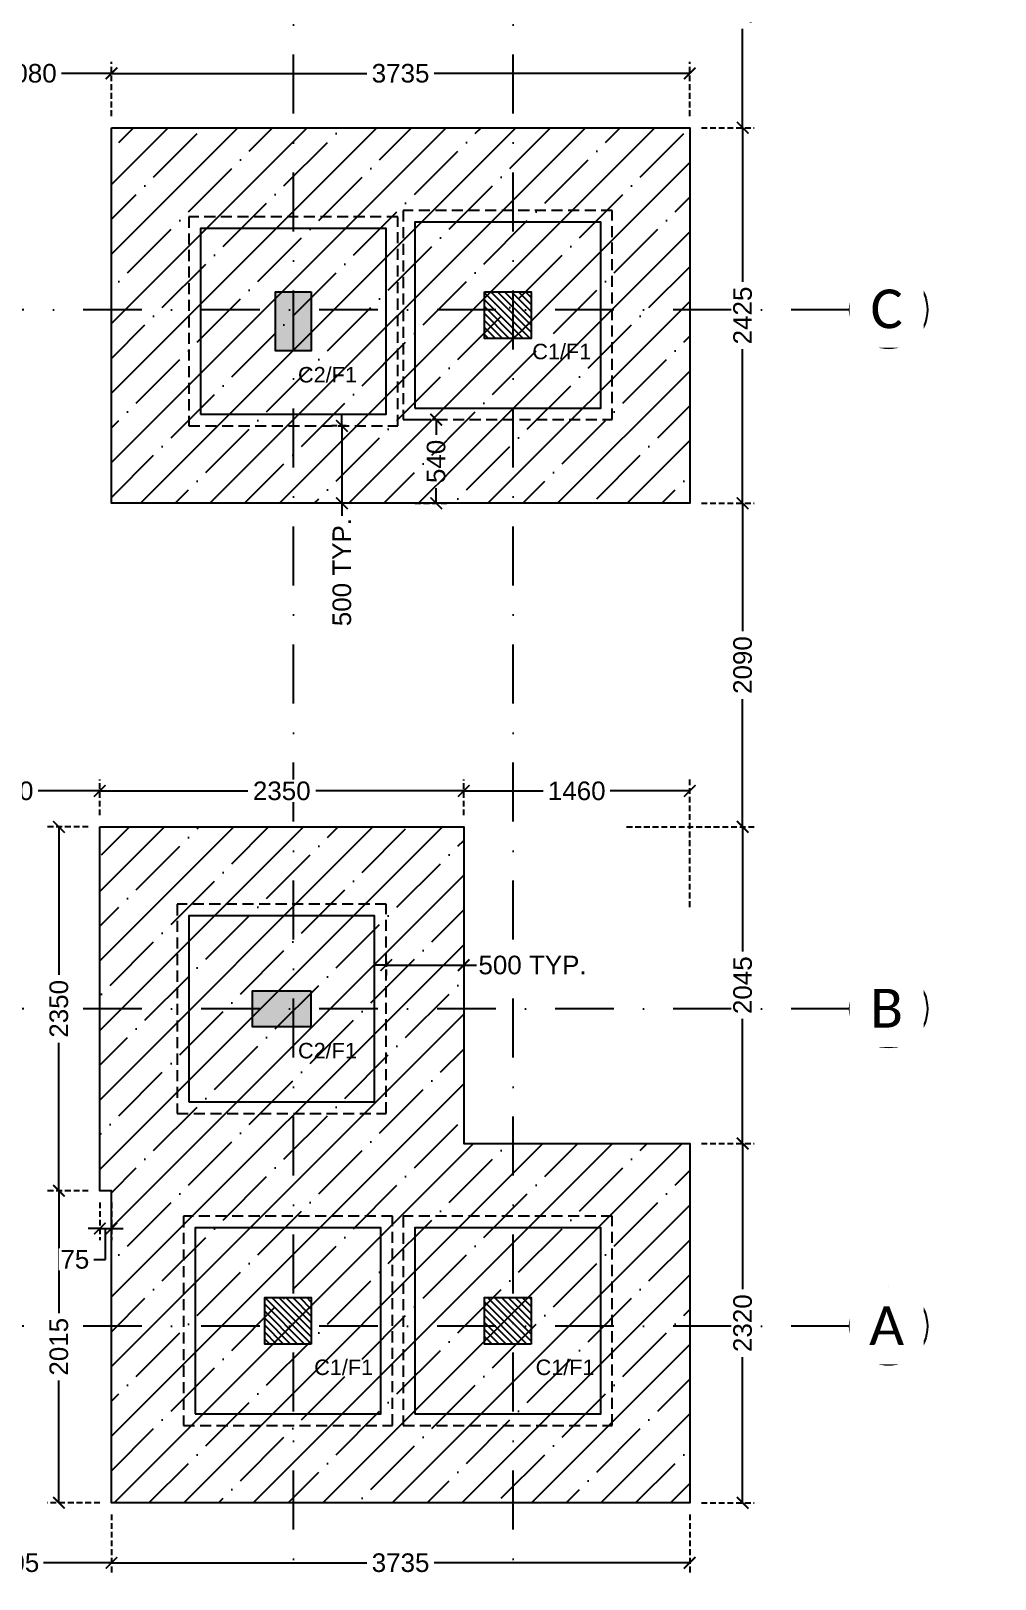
# Model space of a CAD drawing. Header units: millimetres. Extents: x -176651 to 388869, y -18959 to 486614.
# Drawn here: x 266733 to 272959, y 164827 to 174825 of the extents above; entities that cross this region are included whole.
import ezdxf
from ezdxf.xclip import XClip

# ---------------------------------------------------------------- set-up
doc = ezdxf.new("R2010")
doc.units = ezdxf.units.MM
doc.header["$LTSCALE"] = 150
doc.header["$XCLIPFRAME"] = 2
for name, pattern in [('3BHK-W(SB)$0$HIDDEN', [0.375, 0.25, -0.125]), ('DASHDOTX2', [50.8, 25.4, -12.7, 0, -12.7]), ('HIDDEN2', [4.7625, 3.175, -1.5875])]:
    doc.linetypes.add(name, pattern=pattern)
for name, color, linetype in [('ad-Column', 3, 'Continuous'), ('ad-Column Hatch', 125, 'Continuous'), ('ad-Footing line', 2, 'Continuous'), ('ad-Grid', 8, 'DASHDOTX2'), ('ad-PCC line', 8, 'HIDDEN2'), ('ad-RCC', 3, 'Continuous'), ('ad-RCC Hatch', 125, 'Continuous'), ('ad-Road', 2, 'Continuous'), ('ad-Road Hatch', 8, 'Continuous'), ('ad-Text main', 7, 'Continuous'), ('ad-Wall hatch', 8, 'Continuous')]:
    doc.layers.add(name, color=color, linetype=linetype)
for name, color, linetype, true_color in [('ad-External Dimension', 5, 'Continuous', 0x0000ff), ('ad-External Dimensions', 5, 'Continuous', 0x0000ff), ('ad-Footing Excavation', 30, 'Continuous', 0xff7f00), ('ad-Foundation text', 6, 'Continuous', 0xff00ff)]:
    doc.layers.add(name, color=color, linetype=linetype, true_color=true_color)
doc.layers.get('ad-External Dimensions').off()
doc.styles.get("Standard").update_dxf_attribs({"font": 'arial.ttf'})
doc.dimstyles.new('A-75-DIM-INT (Framing)', dxfattribs={"dimscale": 100, "dimtxt": 1.6, "dimasz": 1, "dimexe": 1, "dimexo": 1, "dimgap": 0.5, "dimtad": 0, "dimdec": 0, "dimdsep": 46, "dimtxsty": 'Standard', "dimblk": 'ARCHTICK', "dimcen": 0.025, "dimclrd": 5, "dimclre": 5, "dimclrt": 256, "dimazin": 2, "dimtfac": 1, "dimtdec": 0, "dimtmove": 1, "dimatfit": 0, "dimldrblk": 'ARCHTICK', "dimfxl": 1, "dimfxlon": 1, "dimtfill": 1, "dimtolj": 1, "dimtzin": 0, "dimarcsym": 0})
pattern_1 = [(45, (-985, -16725), (-224.5064, 224.5064), []), (45, (-760.5, -16725), (-224.5064, 224.5064), [396.875, -79.375, 0, -79.375])]

# ---------------------------------------------------------------- blocks, each defined once
blk = doc.blocks.new('A$C4fb60e89')
at = {"layer": 'ad-Road Hatch', "ltscale": 5, "transparency": 33554687}
h = blk.add_hatch(dxfattribs=at)
h.set_pattern_fill('AR-HBONE', color=256, scale=15)
h.set_pattern_definition([(45, (-193247.7, -428758.8), (0, 2155.2615), [4572, -1524]), (135, (-192170.1, -427681.1), (2e-13, 2155.2615), [4572, -1524])])
h.paths.add_polyline_path([(175594.5, -250241), (169177.9, -249341.1), (167473.5, -249057.1), (167473.5, -138693.9), (101313.5, -138693.9), (101313.5, -199953.9), (101307.7, -237994.6), (101040.4, -268291), (101007.7, -280967.7), (101066.4, -293683.6), (101242.5, -311127.2), (100909.9, -319343.6), (100949.1, -333937.5), (100668.7, -366959.6), (100727.3, -390982.9), (100668.7, -404585.6), (100538.2, -420418.5), (100466.5, -428758.8), (92426.2, -427265.5), (92163.5, -427209.5), (92163.5, -321453.9), (24803.5, -321453.9), (24803.5, -412960.5), (15653.5, -411028.6), (15653.5, -321452.2), (-19535.1, -321452.2), (-34427.5, -319476.7), (-65207.4, -315394.6), (-171770.1, -301268.1), (-185853.9, -298333.1), (-193247.7, -296831.5), (-193244, -292907.6), (-191913.8, -285219.4), (-191838.8, -284678.8), (-183397.4, -286393.2), (-169722.9, -289242.8), (-53141.2, -304697.5), (-18730.1, -309262.2), (15653.3, -309262.2), (15653.5, 703.4), (24803.5, 1114.6), (24803.5, -129543.9), (92163.5, -129543.9), (92163.5, 15133.3), (101313.5, 17712.8), (101313.5, -129543.9), (167473.5, -129543.9), (167473.5, 35551.6), (175738, 37855), (175848.8, 28595.3), (175835.8, 25947.4), (175777.1, 14040.5), (175855.3, 2315.8), (175659.7, -18036.1), (175731.4, -34038.6), (175718.4, -46839.2), (175672.7, -63402.4), (175816.2, -82071.9), (175542.3, -106356), (175490.2, -124640.8), (175574.9, -145018.8), (175731.4, -168892), (175796.6, -181268.8), (175796.6, -192667.4), (175744.5, -208200.3), (175829.2, -223276.8), (175887.9, -234871.1)])
h.paths.add_polyline_path([(24803.5, -309263.9), (92163.5, -309263.9), (92163.5, -138693.9), (24803.5, -138693.9)], flags=16)
blk = doc.blocks.new("Plot's Boundary")
at = {"layer": 'ad-Road', "ltscale": 5}
blk.add_blockref('A$C4fb60e89', (191838.8, 428758.8), dxfattribs=at)
blk = doc.blocks.new('A$C42b14ea2')
at = {"layer": 'ad-RCC Hatch', "transparency": 33554687}
h = blk.add_hatch(dxfattribs=at)
h.set_pattern_fill('ANSI31', color=256, scale=10)
h.set_pattern_definition([(45, (13250, 8645), (-22.45064, 22.45064), [])])
h.paths.add_polyline_path([(0, 0), (300, 0), (300, 300), (0, 300)])
at = {"layer": 'ad-RCC'}
blk.add_lwpolyline([(0, 0), (300, 0), (300, 300), (0, 300)], close=True, dxfattribs=at)
blk = doc.blocks.new('zw$6AA0')
at = {"layer": 'ad-Column Hatch', "transparency": 33554687}
h = blk.add_hatch(color=256, dxfattribs=at)
h.dxf.hatch_style = 1
h.paths.add_polyline_path([(0, -230), (380, -230), (380, 0), (0, 0)])
at = {"layer": 'ad-Column'}
blk.add_lwpolyline([(0, -230), (380, -230), (380, 0), (0, 0)], close=True, dxfattribs=at)
blk = doc.blocks.new('1625E_Columns')
at = {"layer": 'ad-Column', "xscale": -1, "rotation": 90}
blk.add_blockref('zw$6AA0', (11890, 4745), dxfattribs=at)
at = {"layer": 'ad-Column', "rotation": 179.9999999999997}
blk.add_blockref('zw$6AA0', (12120, 0), dxfattribs=at)
at = {"layer": 'ad-RCC', "xscale": -1, "rotation": 180}
blk.add_blockref('A$C42b14ea2', (13240, 4745), dxfattribs=at)
at = {"layer": 'ad-RCC', "xscale": -1}
for p in [(12120, -2050), (13540, -2050)]:
    blk.add_blockref('A$C42b14ea2', p, dxfattribs=at)
blk = doc.blocks.new('1625E_Grid')
at = {"layer": 'ad-Grid', "ltscale": 0.1}
for points in [[(12005, -4010), (12005, 16020)], [(13424.9, -4010), (13424.9, 16020)], [(15600, 4630), (-1800, 4630)], [(15600, 115), (-1800, 115)], [(15600, -1935), (-1800, -1935)]]:
    blk.add_lwpolyline(points, dxfattribs=at)
at = {"layer": 'ad-Grid', "color": 7, "linetype": 'ByBlock'}
for centre in [(15850, 4630), (15850, 115), (15850, -1935)]:
    blk.add_circle(centre, 250, dxfattribs=at)
at = {"layer": 'ad-Text main', "char_height": 250, "width": 227.385, "attachment_point": 5, "bg_fill": 2}
for s, insert in [('{\\fCalibri|b0|i0|c0|p34;C}', (15836.5, 4634)), ('{\\fCalibri|b0|i0|c0|p34;B}', (15836.5, 119)), ('{\\fCalibri|b0|i0|c0|p34;A}', (15836.5, -1931))]:
    blk.add_mtext(s, dxfattribs=dict(at, insert=insert))
blk = doc.blocks.new('zw$D00E')
at = {"layer": 'ad-Footing line'}
for points in [[(-715, -9665), (485, -9665), (485, -8465), (-715, -8465)], [(670, -9625), (1870, -9625), (1870, -8425), (670, -8425)], [(-790, -14105), (410, -14105), (410, -12905), (-790, -12905)], [(-750, -16120), (450, -16120), (450, -14920), (-750, -14920)], [(670, -16120), (1870, -16120), (1870, -14920), (670, -14920)]]:
    blk.add_lwpolyline(points, close=True, dxfattribs=at)
at = {"layer": 'ad-PCC line', "ltscale": 0.15}
for points in [[(-790, -9740), (560, -9740), (560, -8390), (-790, -8390)], [(595, -9700), (1945, -9700), (1945, -8350), (595, -8350)], [(-865, -14180), (485, -14180), (485, -12830), (-865, -12830)], [(-825, -16195), (525, -16195), (525, -14845), (-825, -14845)], [(595, -16195), (1945, -16195), (1945, -14845), (595, -14845)]]:
    blk.add_lwpolyline(points, close=True, dxfattribs=at)
blk = doc.blocks.new('zw$3F63')
at = {"layer": 'ad-Foundation text', "char_height": 100, "width": 349.312, "attachment_point": 5}
for s, insert in [('\\pxt5;C1/F1', (1618.5, -9260.8)), ('\\pxt5;C2/F1', (105.2, -9410.8)), ('\\pxt5;C2/F1', (105.2, -13775.8)), ('\\pxt5;C1/F1', (209.9, -15820.8)), ('\\pxt5;C1/F1', (1639.9, -15820.8))]:
    blk.add_mtext(s, dxfattribs=dict(at, insert=insert))
blk = doc.blocks.new('1625E_Footing Layout')
ref = blk.add_blockref("Plot's Boundary", (0, 0))
XClip(ref).set_block_clipping_path([(245322.2775057808, 154244.8999686334), (289002.2775057808, 204914.8999686334)])
blk.add_blockref('1625E_Columns', (256422.3, 168394.9))
blk.add_blockref('1625E_Grid', (256422.3, 168394.9))
at = {"layer": 'ad-External Dimensions'}
for name in ['zw$D00E', 'zw$3F63']:
    blk.add_blockref(name, (268542.3, 182014.9), dxfattribs=at)
blk = doc.blocks.new('_ArchTick')
at = {"color": 0, "linetype": 'ByBlock', "const_width": 0.15}
blk.add_lwpolyline([(-0.5, -0.5), (0.5, 0.5)], dxfattribs=at)
blk = doc.blocks.new('*D28')
at = {"layer": 'ad-External Dimension', "linetype": '3BHK-W(SB)$0$HIDDEN', "lineweight": -2}
for p, q in [((14640, -6110), (14981.8, -6110)), ((14640, -7815), (14981.8, -7815))]:
    blk.add_line(p, q, dxfattribs=at)
at = {"layer": 'ad-External Dimension', "lineweight": -2}
for p, q in [((14906.8, -6110), (14906.8, -6748.3)), ((14906.8, -7815), (14906.8, -7176.7))]:
    blk.add_line(p, q, dxfattribs=at)
at = {"layer": 'Defpoints', "color": 0}
for p in [(14565, -6110), (14565, -7815), (14906.8, -7815)]:
    blk.add_point(p, dxfattribs=at)
at = {"layer": 'ad-External Dimension', "lineweight": -2, "xscale": 75, "yscale": 75, "zscale": 75}
for p, rotation in [((14906.8, -6110), 90), ((14906.8, -7815), 270)]:
    blk.add_blockref('_ArchTick', p, dxfattribs=dict(at, rotation=rotation))
at = {"layer": 'ad-External Dimension', "insert": (14906.8, -6962.5), "char_height": 120, "attachment_point": 5, "rotation": 90, "bg_fill": 3, "box_fill_scale": 1.1, "bg_fill_color": 257, "bg_fill_transparency": 0}
blk.add_mtext('\\A1;1705', dxfattribs=at)
blk = doc.blocks.new('*D29')
at = {"layer": 'ad-External Dimension', "linetype": '3BHK-W(SB)$0$HIDDEN', "lineweight": -2}
for p, q in [((14640, -7815), (14981.8, -7815)), ((14640, -10240), (14981.8, -10240))]:
    blk.add_line(p, q, dxfattribs=at)
at = {"layer": 'ad-External Dimension', "lineweight": -2}
for p, q in [((14906.8, -7815), (14906.8, -8810.5)), ((14906.8, -10240), (14906.8, -9244.5))]:
    blk.add_line(p, q, dxfattribs=at)
at = {"layer": 'Defpoints', "color": 0}
for p in [(14565, -7815), (14565, -10240), (14906.8, -10240)]:
    blk.add_point(p, dxfattribs=at)
at = {"layer": 'ad-External Dimension', "lineweight": -2, "xscale": 75, "yscale": 75, "zscale": 75}
for p, rotation in [((14906.8, -7815), 90), ((14906.8, -10240), 270)]:
    blk.add_blockref('_ArchTick', p, dxfattribs=dict(at, rotation=rotation))
at = {"layer": 'ad-External Dimension', "insert": (14906.8, -9027.5), "char_height": 120, "attachment_point": 5, "rotation": 90, "bg_fill": 3, "box_fill_scale": 1.1, "bg_fill_color": 257, "bg_fill_transparency": 0}
blk.add_mtext('\\A1;2425', dxfattribs=at)
blk = doc.blocks.new('*D30')
at = {"layer": 'ad-External Dimension', "linetype": '3BHK-W(SB)$0$HIDDEN', "lineweight": -2}
for p, q in [((14640, -10240), (14981.8, -10240)), ((14156.8, -12330), (14981.8, -12330))]:
    blk.add_line(p, q, dxfattribs=at)
at = {"layer": 'ad-External Dimension', "lineweight": -2}
for p, q in [((14906.8, -10240), (14906.8, -11065.4)), ((14906.8, -12330), (14906.8, -11504.6))]:
    blk.add_line(p, q, dxfattribs=at)
at = {"layer": 'Defpoints', "color": 0}
for p in [(14565, -10240), (13105, -12330), (14906.8, -12330)]:
    blk.add_point(p, dxfattribs=at)
at = {"layer": 'ad-External Dimension', "lineweight": -2, "xscale": 75, "yscale": 75, "zscale": 75}
for p, rotation in [((14906.8, -10240), 90), ((14906.8, -12330), 270)]:
    blk.add_blockref('_ArchTick', p, dxfattribs=dict(at, rotation=rotation))
at = {"layer": 'ad-External Dimension', "insert": (14906.8, -11285), "char_height": 120, "attachment_point": 5, "rotation": 90, "bg_fill": 3, "box_fill_scale": 1.1, "bg_fill_color": 257, "bg_fill_transparency": 0}
blk.add_mtext('\\A1;2090', dxfattribs=at)
blk = doc.blocks.new('*D31')
at = {"layer": 'ad-External Dimension', "linetype": '3BHK-W(SB)$0$HIDDEN', "lineweight": -2}
for p, q in [((14156.8, -12330), (14981.8, -12330)), ((14640, -14375), (14981.8, -14375))]:
    blk.add_line(p, q, dxfattribs=at)
at = {"layer": 'ad-External Dimension', "lineweight": -2}
for p, q in [((14906.8, -12330), (14906.8, -13135.5)), ((14906.8, -14375), (14906.8, -13569.5))]:
    blk.add_line(p, q, dxfattribs=at)
at = {"layer": 'Defpoints', "color": 0}
for p in [(13105, -12330), (14565, -14375), (14906.8, -14375)]:
    blk.add_point(p, dxfattribs=at)
at = {"layer": 'ad-External Dimension', "lineweight": -2, "xscale": 75, "yscale": 75, "zscale": 75}
for p, rotation in [((14906.8, -12330), 90), ((14906.8, -14375), 270)]:
    blk.add_blockref('_ArchTick', p, dxfattribs=dict(at, rotation=rotation))
at = {"layer": 'ad-External Dimension', "insert": (14906.8, -13352.5), "char_height": 120, "attachment_point": 5, "rotation": 90, "bg_fill": 3, "box_fill_scale": 1.1, "bg_fill_color": 257, "bg_fill_transparency": 0}
blk.add_mtext('\\A1;2045', dxfattribs=at)
blk = doc.blocks.new('*D32')
at = {"layer": 'ad-External Dimension', "linetype": '3BHK-W(SB)$0$HIDDEN', "lineweight": -2}
for p, q in [((14640, -14375), (14981.8, -14375)), ((14640, -16695), (14981.8, -16695))]:
    blk.add_line(p, q, dxfattribs=at)
at = {"layer": 'ad-External Dimension', "lineweight": -2}
for p, q in [((14906.8, -14375), (14906.8, -15315.4)), ((14906.8, -16695), (14906.8, -15754.6))]:
    blk.add_line(p, q, dxfattribs=at)
at = {"layer": 'Defpoints', "color": 0}
for p in [(14565, -14375), (14565, -16695), (14906.8, -16695)]:
    blk.add_point(p, dxfattribs=at)
at = {"layer": 'ad-External Dimension', "lineweight": -2, "xscale": 75, "yscale": 75, "zscale": 75}
for p, rotation in [((14906.8, -14375), 90), ((14906.8, -16695), 270)]:
    blk.add_blockref('_ArchTick', p, dxfattribs=dict(at, rotation=rotation))
at = {"layer": 'ad-External Dimension', "insert": (14906.8, -15535), "char_height": 120, "attachment_point": 5, "rotation": 90, "bg_fill": 3, "box_fill_scale": 1.1, "bg_fill_color": 257, "bg_fill_transparency": 0}
blk.add_mtext('\\A1;2320', dxfattribs=at)
blk = doc.blocks.new('*D33')
at = {"layer": 'ad-External Dimension', "linetype": '3BHK-W(SB)$0$HIDDEN', "lineweight": -2}
for p, q in [((10830, -16770), (10830, -17157.8)), ((14565, -16770), (14565, -17157.8))]:
    blk.add_line(p, q, dxfattribs=at)
at = {"layer": 'ad-External Dimension', "lineweight": -2}
for p, q in [((10830, -17082.8), (12479.8, -17082.8)), ((14565, -17082.8), (12915.2, -17082.8))]:
    blk.add_line(p, q, dxfattribs=at)
at = {"layer": 'Defpoints', "color": 0}
for p in [(10830, -16695), (14565, -16695), (10830, -17082.8)]:
    blk.add_point(p, dxfattribs=at)
at = {"layer": 'ad-External Dimension', "lineweight": -2, "xscale": 75, "yscale": 75, "zscale": 75, "rotation": 180}
blk.add_blockref('_ArchTick', (10830, -17082.8), dxfattribs=at)
at = {"layer": 'ad-External Dimension', "lineweight": -2, "xscale": 75, "yscale": 75, "zscale": 75}
blk.add_blockref('_ArchTick', (14565, -17082.8), dxfattribs=at)
at = {"layer": 'ad-External Dimension', "insert": (12697.5, -17082.8), "char_height": 120, "attachment_point": 5, "bg_fill": 3, "box_fill_scale": 1.1, "bg_fill_color": 257, "bg_fill_transparency": 0}
blk.add_mtext('\\A1;3735', dxfattribs=at)
blk = doc.blocks.new('*D34')
at = {"layer": 'ad-External Dimension', "linetype": '3BHK-W(SB)$0$HIDDEN', "lineweight": -2}
for p, q in [((9525, -16770), (9525, -17157.8)), ((10830, -16770), (10830, -17157.8))]:
    blk.add_line(p, q, dxfattribs=at)
at = {"layer": 'ad-External Dimension', "lineweight": -2}
for p, q in [((9525, -17082.8), (9963.3, -17082.8)), ((10830, -17082.8), (10391.7, -17082.8))]:
    blk.add_line(p, q, dxfattribs=at)
at = {"layer": 'Defpoints', "color": 0}
for p in [(9525, -16695), (10830, -16695), (10830, -17082.8)]:
    blk.add_point(p, dxfattribs=at)
at = {"layer": 'ad-External Dimension', "lineweight": -2, "xscale": 75, "yscale": 75, "zscale": 75, "rotation": 180}
blk.add_blockref('_ArchTick', (9525, -17082.8), dxfattribs=at)
at = {"layer": 'ad-External Dimension', "lineweight": -2, "xscale": 75, "yscale": 75, "zscale": 75}
blk.add_blockref('_ArchTick', (10830, -17082.8), dxfattribs=at)
at = {"layer": 'ad-External Dimension', "insert": (10177.5, -17082.8), "char_height": 120, "attachment_point": 5, "bg_fill": 3, "box_fill_scale": 1.1, "bg_fill_color": 257, "bg_fill_transparency": 0}
blk.add_mtext('\\A1;1305', dxfattribs=at)
blk = doc.blocks.new('*D44')
at = {"layer": 'ad-External Dimension', "linetype": '3BHK-W(SB)$0$HIDDEN', "lineweight": -2}
for p, q in [((10680, -12330), (10415.7, -12330)), ((10680, -14680), (10415.7, -14680))]:
    blk.add_line(p, q, dxfattribs=at)
at = {"layer": 'ad-External Dimension', "lineweight": -2}
for p, q in [((10490.7, -12330), (10490.7, -13285.4)), ((10490.7, -14680), (10490.7, -13724.6))]:
    blk.add_line(p, q, dxfattribs=at)
at = {"layer": 'Defpoints', "color": 0}
for p in [(10755, -12330), (10490.7, -14680), (10755, -14680)]:
    blk.add_point(p, dxfattribs=at)
at = {"layer": 'ad-External Dimension', "lineweight": -2, "xscale": 75, "yscale": 75, "zscale": 75}
for p, rotation in [((10490.7, -12330), 90), ((10490.7, -14680), 270)]:
    blk.add_blockref('_ArchTick', p, dxfattribs=dict(at, rotation=rotation))
at = {"layer": 'ad-External Dimension', "insert": (10490.7, -13505), "char_height": 120, "attachment_point": 5, "rotation": 90, "bg_fill": 3, "box_fill_scale": 1.1, "bg_fill_color": 257, "bg_fill_transparency": 0}
blk.add_mtext('\\A1;2350', dxfattribs=at)
blk = doc.blocks.new('*D45')
at = {"layer": 'ad-External Dimension', "linetype": '3BHK-W(SB)$0$HIDDEN', "lineweight": -2}
for p, q in [((10680, -14680), (10415.7, -14680)), ((10755, -16695), (10415.7, -16695))]:
    blk.add_line(p, q, dxfattribs=at)
at = {"layer": 'ad-External Dimension', "lineweight": -2}
for p, q in [((10490.7, -14680), (10490.7, -15470.5)), ((10490.7, -16695), (10490.7, -15904.5))]:
    blk.add_line(p, q, dxfattribs=at)
at = {"layer": 'Defpoints', "color": 0}
for p in [(10755, -14680), (10490.7, -16695), (10830, -16695)]:
    blk.add_point(p, dxfattribs=at)
at = {"layer": 'ad-External Dimension', "lineweight": -2, "xscale": 75, "yscale": 75, "zscale": 75}
for p, rotation in [((10490.7, -14680), 90), ((10490.7, -16695), 270)]:
    blk.add_blockref('_ArchTick', p, dxfattribs=dict(at, rotation=rotation))
at = {"layer": 'ad-External Dimension', "insert": (10490.7, -15687.5), "char_height": 120, "attachment_point": 5, "rotation": 90, "bg_fill": 3, "box_fill_scale": 1.1, "bg_fill_color": 257, "bg_fill_transparency": 0}
blk.add_mtext('\\A1;2015', dxfattribs=at)
blk = doc.blocks.new('*D46')
at = {"layer": 'ad-External Dimension', "linetype": '3BHK-W(SB)$0$HIDDEN', "lineweight": -2}
for p, q in [((10755, -14755), (10755, -14998.7)), ((10830, -14755), (10830, -14998.7))]:
    blk.add_line(p, q, dxfattribs=at)
at = {"layer": 'ad-External Dimension', "lineweight": -2}
for p, q in [((10755, -14923.7), (10680, -14923.7)), ((10755, -14923.7), (10830, -14923.7)), ((10790.9, -15123.8), (10792.5, -14923.7)), ((10830, -14923.7), (10905, -14923.7)), ((10715.9, -15123.8), (10790.9, -15123.8))]:
    blk.add_line(p, q, dxfattribs=at)
at = {"layer": 'Defpoints', "color": 0}
for p in [(10755, -14680), (10830, -14680), (10830, -14923.7)]:
    blk.add_point(p, dxfattribs=at)
at = {"layer": 'ad-External Dimension', "lineweight": -2, "xscale": 75, "yscale": 75, "zscale": 75}
blk.add_blockref('_ArchTick', (10755, -14923.7), dxfattribs=at)
at = {"layer": 'ad-External Dimension', "lineweight": -2, "xscale": 75, "yscale": 75, "zscale": 75, "rotation": 180}
blk.add_blockref('_ArchTick', (10830, -14923.7), dxfattribs=at)
at = {"layer": 'ad-External Dimension', "insert": (10593.8, -15123.8), "char_height": 120, "attachment_point": 5, "bg_fill": 3, "box_fill_scale": 1.1, "bg_fill_color": 257, "bg_fill_transparency": 0}
blk.add_mtext('\\A1;75', dxfattribs=at)
blk = doc.blocks.new('*D53')
at = {"layer": 'ad-External Dimension', "linetype": '3BHK-W(SB)$0$HIDDEN', "lineweight": -2}
for p, q in [((10830, -7740), (10830, -7388.8)), ((14565, -7740), (14565, -7388.8))]:
    blk.add_line(p, q, dxfattribs=at)
at = {"layer": 'ad-External Dimension', "lineweight": -2}
for p, q in [((10830, -7463.8), (12479.8, -7463.8)), ((14565, -7463.8), (12915.2, -7463.8))]:
    blk.add_line(p, q, dxfattribs=at)
at = {"layer": 'Defpoints', "color": 0}
for p in [(14565, -7463.8), (10830, -7815), (14565, -7815)]:
    blk.add_point(p, dxfattribs=at)
at = {"layer": 'ad-External Dimension', "lineweight": -2, "xscale": 75, "yscale": 75, "zscale": 75, "rotation": 180}
blk.add_blockref('_ArchTick', (10830, -7463.8), dxfattribs=at)
at = {"layer": 'ad-External Dimension', "lineweight": -2, "xscale": 75, "yscale": 75, "zscale": 75}
blk.add_blockref('_ArchTick', (14565, -7463.8), dxfattribs=at)
at = {"layer": 'ad-External Dimension', "insert": (12697.5, -7463.8), "char_height": 120, "attachment_point": 5, "bg_fill": 3, "box_fill_scale": 1.1, "bg_fill_color": 257, "bg_fill_transparency": 0}
blk.add_mtext('\\A1;3735', dxfattribs=at)
blk = doc.blocks.new('*D56')
at = {"layer": 'ad-External Dimension', "linetype": '3BHK-W(SB)$0$HIDDEN', "lineweight": -2}
for p, q in [((9750, -7665), (9750, -7388.8)), ((10830, -7740), (10830, -7388.8))]:
    blk.add_line(p, q, dxfattribs=at)
at = {"layer": 'ad-External Dimension', "lineweight": -2}
for p, q in [((9750, -7463.8), (10073.2, -7463.8)), ((10830, -7463.8), (10506.8, -7463.8))]:
    blk.add_line(p, q, dxfattribs=at)
at = {"layer": 'Defpoints', "color": 0}
for p in [(10830, -7463.8), (9750, -7740), (10830, -7815)]:
    blk.add_point(p, dxfattribs=at)
at = {"layer": 'ad-External Dimension', "lineweight": -2, "xscale": 75, "yscale": 75, "zscale": 75, "rotation": 180}
blk.add_blockref('_ArchTick', (9750, -7463.8), dxfattribs=at)
at = {"layer": 'ad-External Dimension', "lineweight": -2, "xscale": 75, "yscale": 75, "zscale": 75}
blk.add_blockref('_ArchTick', (10830, -7463.8), dxfattribs=at)
at = {"layer": 'ad-External Dimension', "insert": (10290, -7463.8), "char_height": 120, "attachment_point": 5, "bg_fill": 3, "box_fill_scale": 1.1, "bg_fill_color": 257, "bg_fill_transparency": 0}
blk.add_mtext('\\A1;1080', dxfattribs=at)
blk = doc.blocks.new('*D65')
at = {"layer": 'ad-External Dimension', "linetype": '3BHK-W(SB)$0$HIDDEN', "lineweight": -2}
for p, q in [((9525, -12255), (9525, -12023)), ((10755, -12255), (10755, -12023))]:
    blk.add_line(p, q, dxfattribs=at)
at = {"layer": 'ad-External Dimension', "lineweight": -2}
for p, q in [((9525, -12098), (9923.2, -12098)), ((10755, -12098), (10356.8, -12098))]:
    blk.add_line(p, q, dxfattribs=at)
at = {"layer": 'Defpoints', "color": 0}
for p in [(10755, -12098), (9525, -12330), (10755, -12330)]:
    blk.add_point(p, dxfattribs=at)
at = {"layer": 'ad-External Dimension', "lineweight": -2, "xscale": 75, "yscale": 75, "zscale": 75, "rotation": 180}
blk.add_blockref('_ArchTick', (9525, -12098), dxfattribs=at)
at = {"layer": 'ad-External Dimension', "lineweight": -2, "xscale": 75, "yscale": 75, "zscale": 75}
blk.add_blockref('_ArchTick', (10755, -12098), dxfattribs=at)
at = {"layer": 'ad-External Dimension', "insert": (10140, -12098), "char_height": 120, "attachment_point": 5, "bg_fill": 3, "box_fill_scale": 1.1, "bg_fill_color": 257, "bg_fill_transparency": 0}
blk.add_mtext('\\A1;1230', dxfattribs=at)
blk = doc.blocks.new('*D66')
at = {"layer": 'ad-External Dimension', "linetype": '3BHK-W(SB)$0$HIDDEN', "lineweight": -2}
for p, q in [((10755, -12255), (10755, -12023)), ((13105, -12255), (13105, -12023))]:
    blk.add_line(p, q, dxfattribs=at)
at = {"layer": 'ad-External Dimension', "lineweight": -2}
for p, q in [((10755, -12098), (11710.4, -12098)), ((13105, -12098), (12149.6, -12098))]:
    blk.add_line(p, q, dxfattribs=at)
at = {"layer": 'Defpoints', "color": 0}
for p in [(13105, -12098), (10755, -12330), (13105, -12330)]:
    blk.add_point(p, dxfattribs=at)
at = {"layer": 'ad-External Dimension', "lineweight": -2, "xscale": 75, "yscale": 75, "zscale": 75, "rotation": 180}
blk.add_blockref('_ArchTick', (10755, -12098), dxfattribs=at)
at = {"layer": 'ad-External Dimension', "lineweight": -2, "xscale": 75, "yscale": 75, "zscale": 75}
blk.add_blockref('_ArchTick', (13105, -12098), dxfattribs=at)
at = {"layer": 'ad-External Dimension', "insert": (11930, -12098), "char_height": 120, "attachment_point": 5, "bg_fill": 3, "box_fill_scale": 1.1, "bg_fill_color": 257, "bg_fill_transparency": 0}
blk.add_mtext('\\A1;2350', dxfattribs=at)
blk = doc.blocks.new('*D67')
at = {"layer": 'ad-External Dimension', "linetype": '3BHK-W(SB)$0$HIDDEN', "lineweight": -2}
for p, q in [((13105, -12255), (13105, -12023)), ((14565, -12848), (14565, -12023))]:
    blk.add_line(p, q, dxfattribs=at)
at = {"layer": 'ad-External Dimension', "lineweight": -2}
for p, q in [((13105, -12098), (13618.2, -12098)), ((14565, -12098), (14051.8, -12098))]:
    blk.add_line(p, q, dxfattribs=at)
at = {"layer": 'Defpoints', "color": 0}
for p in [(14565, -12098), (13105, -12330), (14565, -14375)]:
    blk.add_point(p, dxfattribs=at)
at = {"layer": 'ad-External Dimension', "lineweight": -2, "xscale": 75, "yscale": 75, "zscale": 75, "rotation": 180}
blk.add_blockref('_ArchTick', (13105, -12098), dxfattribs=at)
at = {"layer": 'ad-External Dimension', "lineweight": -2, "xscale": 75, "yscale": 75, "zscale": 75}
blk.add_blockref('_ArchTick', (14565, -12098), dxfattribs=at)
at = {"layer": 'ad-External Dimension', "insert": (13835, -12098), "char_height": 120, "attachment_point": 5, "bg_fill": 3, "box_fill_scale": 1.1, "bg_fill_color": 257, "bg_fill_transparency": 0}
blk.add_mtext('\\A1;1460', dxfattribs=at)
blk = doc.blocks.new('*D83')
at = {"layer": 'ad-External Dimension', "lineweight": -2}
for p, q in [((12318.6, -9740), (12318.6, -9665)), ((12318.6, -9740), (12318.6, -10240)), ((12318.6, -10240), (12318.6, -10333.4)), ((12318.6, -10240), (12318.6, -10315))]:
    blk.add_line(p, q, dxfattribs=at)
at = {"layer": 'ad-External Dimension', "linetype": '3BHK-W(SB)$0$HIDDEN', "lineweight": -2}
for p, q in [((12345, -9740), (12243.6, -9740)), ((12345, -10240), (12243.6, -10240))]:
    blk.add_line(p, q, dxfattribs=at)
at = {"layer": 'Defpoints', "color": 0}
for p in [(12420, -9740), (12318.6, -10240), (12420, -10240)]:
    blk.add_point(p, dxfattribs=at)
at = {"layer": 'ad-External Dimension', "lineweight": -2, "xscale": 75, "yscale": 75, "zscale": 75}
for p, rotation in [((12318.6, -9740), 270), ((12318.6, -10240), 90)]:
    blk.add_blockref('_ArchTick', p, dxfattribs=dict(at, rotation=rotation))
at = {"layer": 'ad-External Dimension', "insert": (12318.6, -10684.7), "char_height": 120, "attachment_point": 5, "rotation": 90, "bg_fill": 3, "box_fill_scale": 1.1, "bg_fill_color": 257, "bg_fill_transparency": 0}
blk.add_mtext('\\A1;500 TYP.', dxfattribs=at)
blk = doc.blocks.new('*D85')
at = {"layer": 'ad-External Dimension', "linetype": '3BHK-W(SB)$0$HIDDEN', "lineweight": -2}
for p, q in [((12605, -13196.3), (12605, -13297.8)), ((13105, -13196.3), (13105, -13297.8))]:
    blk.add_line(p, q, dxfattribs=at)
at = {"layer": 'ad-External Dimension', "lineweight": -2}
for p, q in [((12605, -13222.8), (12530, -13222.8)), ((12605, -13222.8), (13105, -13222.8)), ((13105, -13222.8), (13198.4, -13222.8)), ((13105, -13222.8), (13180, -13222.8))]:
    blk.add_line(p, q, dxfattribs=at)
at = {"layer": 'Defpoints', "color": 0}
for p in [(12605, -13121.3), (13105, -13121.3), (13105, -13222.8)]:
    blk.add_point(p, dxfattribs=at)
at = {"layer": 'ad-External Dimension', "lineweight": -2, "xscale": 75, "yscale": 75, "zscale": 75}
blk.add_blockref('_ArchTick', (12605, -13222.8), dxfattribs=at)
at = {"layer": 'ad-External Dimension', "lineweight": -2, "xscale": 75, "yscale": 75, "zscale": 75, "rotation": 180}
blk.add_blockref('_ArchTick', (13105, -13222.8), dxfattribs=at)
at = {"layer": 'ad-External Dimension', "insert": (13549.7, -13222.8), "char_height": 120, "attachment_point": 5, "bg_fill": 3, "box_fill_scale": 1.1, "bg_fill_color": 257, "bg_fill_transparency": 0}
blk.add_mtext('\\A1;500 TYP.', dxfattribs=at)
blk = doc.blocks.new('*D87')
at = {"layer": 'ad-External Dimension', "linetype": '3BHK-W(SB)$0$HIDDEN', "lineweight": -2}
for p, q in [((12790, -9700), (13002.2, -9700)), ((12790, -10240), (13002.2, -10240))]:
    blk.add_line(p, q, dxfattribs=at)
at = {"layer": 'ad-External Dimension', "lineweight": -2}
for p, q in [((12927.2, -9700), (12927.2, -9797.2)), ((12927.2, -10240), (12927.2, -10142.8))]:
    blk.add_line(p, q, dxfattribs=at)
at = {"layer": 'Defpoints', "color": 0}
for p in [(12715, -9700), (12715, -10240), (12927.2, -10240)]:
    blk.add_point(p, dxfattribs=at)
at = {"layer": 'ad-External Dimension', "lineweight": -2, "xscale": 75, "yscale": 75, "zscale": 75}
for p, rotation in [((12927.2, -9700), 90), ((12927.2, -10240), 270)]:
    blk.add_blockref('_ArchTick', p, dxfattribs=dict(at, rotation=rotation))
at = {"layer": 'ad-External Dimension', "insert": (12927.2, -9970), "char_height": 120, "attachment_point": 5, "rotation": 90, "bg_fill": 3, "box_fill_scale": 1.1, "bg_fill_color": 257, "bg_fill_transparency": 0}
blk.add_mtext('\\A1;540', dxfattribs=at)
blk = doc.blocks.new('zw$13E6')
at = {"layer": 'ad-Wall hatch', "transparency": 33554687}
h = blk.add_hatch(dxfattribs=at)
h.set_pattern_fill('ANSI35', color=256, scale=50)
h.set_pattern_definition(pattern_1)
h.paths.add_polyline_path([(10830, -7815), (14565, -7815), (14565, -10240), (10830, -10240)])
h = blk.add_hatch(dxfattribs=at)
h.set_pattern_fill('ANSI35', color=256, scale=50)
h.set_pattern_definition(pattern_1)
h.paths.add_polyline_path([(10755, -12330), (13105, -12330), (13105, -14375), (14565, -14375), (14565, -16695), (10830, -16695), (10830, -14680), (10755, -14680)])
at = {"layer": 'ad-Footing Excavation'}
for points in [[(10830, -7815), (14565, -7815), (14565, -10240), (10830, -10240)], [(10755, -12330), (13105, -12330), (13105, -14375), (14565, -14375), (14565, -16695), (10830, -16695), (10830, -14680), (10755, -14680)]]:
    blk.add_lwpolyline(points, close=True, dxfattribs=at)
blk = doc.blocks.new('zw$67AC')
at = {"layer": 'ad-External Dimension'}
for base, p1, p2, override, picture, middle in [((14906.8, -7815), (14565, -6110), (14565, -7815), {"dimscale": 75, "dimblk": 'ArchTick', "dimclrd": 256, "dimclre": 256, "dimfxl": 10, "dimtfill": 1, "dimtfillclr": 0}, '*D28', (14906.8, -6962.5)), ((12927.2, -10240), (12715, -9700), (12715, -10240), {"dimscale": 75, "dimclrd": 256, "dimclre": 256, "dimfxl": 10}, '*D87', (12927.2, -9970)), ((10490.7, -14680), (10755, -12330), (10755, -14680), {"dimscale": 75, "dimblk": 'ArchTick', "dimclrd": 256, "dimclre": 256, "dimfxl": 10, "dimtfill": 1, "dimtfillclr": 0}, '*D44', (10490.7, -13505))]:
    dim = blk.add_linear_dim(base=base, p1=p1, p2=p2, angle=90, dimstyle='A-75-DIM-INT (Framing)', override=override, dxfattribs=at)
    dim.commit()
    dim.dimension.update_dxf_attribs({"geometry": picture, "text_midpoint": middle})
dim = blk.add_linear_dim(base=(12318.6, -10240), p1=(12420, -9740), p2=(12420, -10240), angle=270, text='500 TYP.', dimstyle='A-75-DIM-INT (Framing)', override={"dimscale": 75, "dimtxsty": 'Standard', "dimblk": 'ArchTick', "dimclrd": 256, "dimclre": 256, "dimfxl": 10, "dimtfill": 1, "dimtfillclr": 0, "dimtolj": 1}, dxfattribs=at)
dim.commit()
dim.dimension.update_dxf_attribs({"geometry": '*D83', "text_midpoint": (12318.6, -10684.7), "dimtype": 128})
dim = blk.add_linear_dim(base=(14906.8, -10240), p1=(14565, -7815), p2=(14565, -10240), angle=90, dimstyle='A-75-DIM-INT (Framing)', override={"dimscale": 75, "dimblk": 'ArchTick', "dimclrd": 256, "dimclre": 256, "dimfxl": 10, "dimtfill": 1, "dimtfillclr": 0}, dxfattribs=at)
dim.commit()
dim.dimension.update_dxf_attribs({"geometry": '*D29', "text_midpoint": (14906.8, -9027.5)})
dim = blk.add_linear_dim(base=(10755, -12098), p1=(9525, -12330), p2=(10755, -12330), dimstyle='A-75-DIM-INT (Framing)', override={"dimscale": 75, "dimblk": 'ArchTick', "dimclrd": 256, "dimclre": 256, "dimfxl": 10, "dimtfill": 1, "dimtfillclr": 0}, dxfattribs=at)
dim.commit()
dim.dimension.update_dxf_attribs({"geometry": '*D65', "text_midpoint": (10140, -12098)})
dim = blk.add_linear_dim(base=(14565, -7463.8), p1=(10830, -7815), p2=(14565, -7815), dimstyle='A-75-DIM-INT (Framing)', override={"dimscale": 75, "dimblk": 'ArchTick', "dimclrd": 256, "dimclre": 256, "dimfxl": 10, "dimtfill": 1, "dimtfillclr": 0}, dxfattribs=at)
dim.commit()
dim.dimension.update_dxf_attribs({"geometry": '*D53', "text_midpoint": (12697.5, -7463.8)})
dim = blk.add_linear_dim(base=(14906.8, -12330), p1=(14565, -10240), p2=(13105, -12330), angle=90, dimstyle='A-75-DIM-INT (Framing)', override={"dimscale": 75, "dimblk": 'ArchTick', "dimclrd": 256, "dimclre": 256, "dimfxl": 10, "dimtfill": 1, "dimtfillclr": 0}, dxfattribs=at)
dim.commit()
dim.dimension.update_dxf_attribs({"geometry": '*D30', "text_midpoint": (14906.8, -11285)})
dim = blk.add_linear_dim(base=(10830, -7463.8), p1=(9750, -7740), p2=(10830, -7815), dimstyle='A-75-DIM-INT (Framing)', override={"dimscale": 75, "dimblk": 'ArchTick', "dimclrd": 256, "dimclre": 256, "dimfxl": 10, "dimtfill": 1, "dimtfillclr": 0}, dxfattribs=at)
dim.commit()
dim.dimension.update_dxf_attribs({"geometry": '*D56', "text_midpoint": (10290, -7463.8)})
dim = blk.add_linear_dim(base=(14906.8, -14375), p1=(13105, -12330), p2=(14565, -14375), angle=90, dimstyle='A-75-DIM-INT (Framing)', override={"dimscale": 75, "dimblk": 'ArchTick', "dimclrd": 256, "dimclre": 256, "dimfxl": 10, "dimtfill": 1, "dimtfillclr": 0}, dxfattribs=at)
dim.commit()
dim.dimension.update_dxf_attribs({"geometry": '*D31', "text_midpoint": (14906.8, -13352.5)})
dim = blk.add_linear_dim(base=(13105, -12098), p1=(10755, -12330), p2=(13105, -12330), dimstyle='A-75-DIM-INT (Framing)', override={"dimscale": 75, "dimblk": 'ArchTick', "dimclrd": 256, "dimclre": 256, "dimfxl": 10, "dimtfill": 1, "dimtfillclr": 0}, dxfattribs=at)
dim.commit()
dim.dimension.update_dxf_attribs({"geometry": '*D66', "text_midpoint": (11930, -12098)})
dim = blk.add_linear_dim(base=(14906.8, -16695), p1=(14565, -14375), p2=(14565, -16695), angle=90, dimstyle='A-75-DIM-INT (Framing)', override={"dimscale": 75, "dimblk": 'ArchTick', "dimclrd": 256, "dimclre": 256, "dimfxl": 10, "dimtfill": 1, "dimtfillclr": 0}, dxfattribs=at)
dim.commit()
dim.dimension.update_dxf_attribs({"geometry": '*D32', "text_midpoint": (14906.8, -15535)})
for base, p1, p2, picture, middle in [((14565, -12098), (13105, -12330), (14565, -14375), '*D67', (13835, -12098)), ((10830, -17082.8), (14565, -16695), (10830, -16695), '*D33', (12697.5, -17082.8))]:
    dim = blk.add_linear_dim(base=base, p1=p1, p2=p2, dimstyle='A-75-DIM-INT (Framing)', override={"dimscale": 75, "dimblk": 'ArchTick', "dimclrd": 256, "dimclre": 256, "dimfxl": 10, "dimtfill": 1, "dimtfillclr": 0}, dxfattribs=at)
    dim.commit()
    dim.dimension.update_dxf_attribs({"geometry": picture, "text_midpoint": middle})
dim = blk.add_linear_dim(base=(13105, -13222.8), p1=(12605, -13121.3), p2=(13105, -13121.3), text='500 TYP.', dimstyle='A-75-DIM-INT (Framing)', override={"dimscale": 75, "dimtxsty": 'Standard', "dimblk": 'ArchTick', "dimclrd": 256, "dimclre": 256, "dimfxl": 10, "dimtfill": 1, "dimtfillclr": 0, "dimtolj": 1}, dxfattribs=at)
dim.commit()
dim.dimension.update_dxf_attribs({"geometry": '*D85', "text_midpoint": (13549.7, -13222.8), "dimtype": 128})
dim = blk.add_linear_dim(base=(10830, -17082.8), p1=(9525, -16695), p2=(10830, -16695), dimstyle='A-75-DIM-INT (Framing)', override={"dimscale": 75, "dimblk": 'ArchTick', "dimclrd": 256, "dimclre": 256, "dimfxl": 10, "dimtfill": 1, "dimtfillclr": 0}, dxfattribs=at)
dim.commit()
dim.dimension.update_dxf_attribs({"geometry": '*D34', "text_midpoint": (10177.5, -17082.8)})
dim = blk.add_linear_dim(base=(10490.7, -16695), p1=(10755, -14680), p2=(10830, -16695), angle=90, dimstyle='A-75-DIM-INT (Framing)', override={"dimscale": 75, "dimblk": 'ArchTick', "dimclrd": 256, "dimclre": 256, "dimfxl": 10, "dimtfill": 1, "dimtfillclr": 0}, dxfattribs=at)
dim.commit()
dim.dimension.update_dxf_attribs({"geometry": '*D45', "text_midpoint": (10490.7, -15687.5)})
dim = blk.add_linear_dim(base=(10830, -14923.7), p1=(10755, -14680), p2=(10830, -14680), dimstyle='A-75-DIM-INT (Framing)', override={"dimscale": 75, "dimblk": 'ArchTick', "dimclrd": 256, "dimclre": 256, "dimfxl": 10, "dimtfill": 1, "dimtfillclr": 0}, dxfattribs=at)
dim.commit()
dim.dimension.update_dxf_attribs({"geometry": '*D46', "text_midpoint": (10678.4, -15123.8), "dimtype": 128})

msp = doc.modelspace()

# ---------------------------------------------------------------- block references
ref = msp.add_blockref('1625E_Footing Layout', (0, 0))
XClip(ref).set_block_clipping_path([(-176651.2716480088, -2838.4650931536), (388868.7283519913, 486613.8052760336)])

# ---------------------------------------------------------------- next in the draw order: block references
msp.add_blockref('zw$67AC', (256422.3, 182014.9))

# ---------------------------------------------------------------- next in the draw order: block references
at = {"layer": 'ad-Footing Excavation'}
msp.add_blockref('zw$13E6', (256422.3, 182014.9), dxfattribs=at)

doc.saveas('drawing.dxf')
